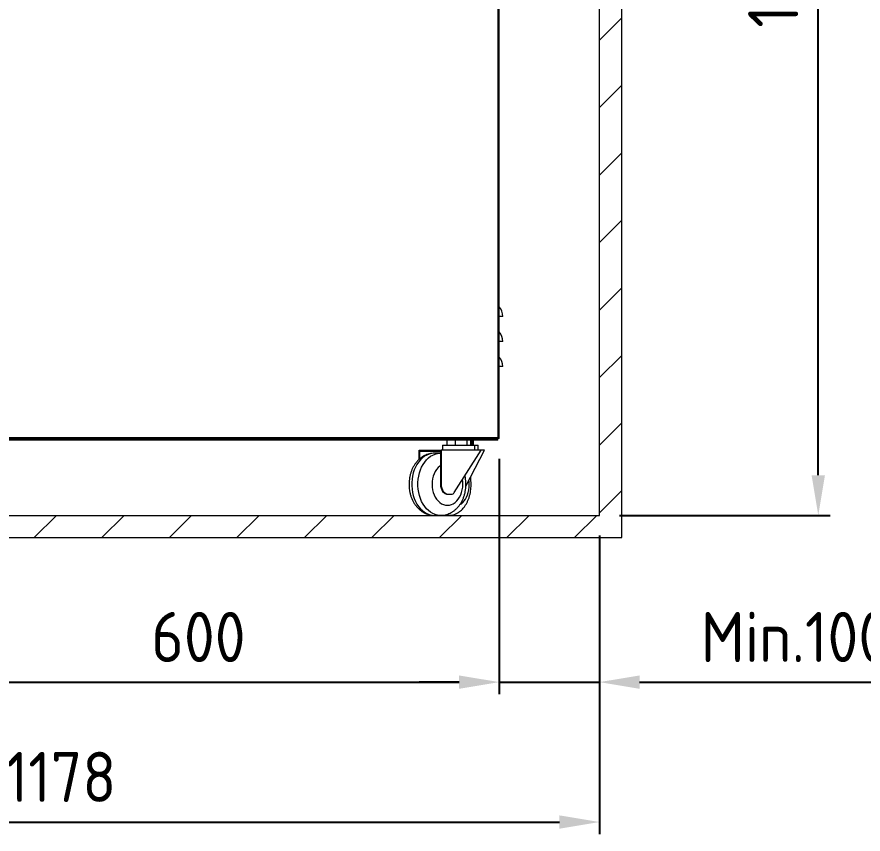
# Model space of a CAD drawing. Header units: millimetres. Extents: x 0 to 5860, y 0 to 4120.
# Drawn here: x 2969 to 3813, y 894 to 1709 of the extents above; entities that cross this region are included whole.
import ezdxf

# ---------------------------------------------------------------- set-up
doc = ezdxf.new("R2010")
doc.units = ezdxf.units.MM
doc.layers.get('0').update_dxf_attribs({"lineweight": 15})
doc.layers.add('D', color=3, linetype='Continuous', lineweight=13)
doc.layers.add('S', color=4, linetype='Continuous', lineweight=15)
doc.styles.add('STU25', font='isocp2.shx')
doc.dimstyles.new('STU25', dxfattribs={"dimscale": 20, "dimtxt": 2.5, "dimasz": 2, "dimexe": 0.6, "dimexo": 1, "dimgap": 1, "dimtad": 1, "dimdsep": 46, "dimtxsty": 'STU25', "dimcen": 2, "dimazin": 2, "dimtfac": 1, "dimtmove": 0, "dimatfit": 3, "dimfxl": 0, "dimtolj": 1, "dimtzin": 0, "dimarcsym": 0})

# ---------------------------------------------------------------- blocks, each defined once
blk = doc.blocks.new('*D4')
at = {"layer": 'D', "color": 0, "lineweight": -2}
for p, q in [((2877.56, 2301.58), (3780.63, 2301.58)), ((3768.63, 1251.58), (3768.63, 2261.58)), ((3570.39, 1211.58), (3780.63, 1211.58))]:
    blk.add_line(p, q, dxfattribs=at)
at = {"layer": 'D', "color": 0}
for points in [[(3761.96, 2261.58), (3775.29, 2261.58), (3768.63, 2301.58)], [(3761.96, 1251.58), (3775.29, 1251.58), (3768.63, 1211.58)]]:
    blk.add_solid(points, dxfattribs=at)
at = {"layer": 'Defpoints', "color": 0}
for p in [(2857.56, 2301.58), (3768.63, 2301.58), (3550.39, 1211.58)]:
    blk.add_point(p, dxfattribs=at)
at = {"layer": 'D', "color": 0, "insert": (3723.63, 1756.58), "char_height": 50, "attachment_point": 5, "rotation": 90, "style": 'STU25'}
blk.add_mtext('\\A1;1090', dxfattribs=at)
blk = doc.blocks.new('*D5')
at = {"layer": 'D', "color": 0, "lineweight": -2}
for p, q in [((2372.39, 1191.58), (2372.39, 893.68)), ((3550.39, 1191.58), (3550.39, 893.68)), ((2412.39, 905.68), (3510.39, 905.68))]:
    blk.add_line(p, q, dxfattribs=at)
at = {"layer": 'D', "color": 0}
for points in [[(2412.39, 912.34), (2412.39, 899.01), (2372.39, 905.68)], [(3510.39, 912.34), (3510.39, 899.01), (3550.39, 905.68)]]:
    blk.add_solid(points, dxfattribs=at)
at = {"layer": 'Defpoints', "color": 0}
for p in [(2372.39, 1211.58), (3550.39, 1211.58), (3550.39, 905.68)]:
    blk.add_point(p, dxfattribs=at)
at = {"layer": 'D', "color": 0, "insert": (2961.39, 950.68), "char_height": 50, "attachment_point": 5, "style": 'STU25'}
blk.add_mtext('\\A1;Min.1178', dxfattribs=at)
blk = doc.blocks.new('*D6')
at = {"layer": 'D', "color": 0, "lineweight": -2}
for p, q in [((2850.39, 1269.09), (2850.39, 1033.25)), ((3450.39, 1268.08), (3450.39, 1033.25)), ((2890.39, 1045.25), (3410.39, 1045.25))]:
    blk.add_line(p, q, dxfattribs=at)
at = {"layer": 'D', "color": 0}
for points in [[(2890.39, 1051.91), (2890.39, 1038.58), (2850.39, 1045.25)], [(3410.39, 1051.91), (3410.39, 1038.58), (3450.39, 1045.25)]]:
    blk.add_solid(points, dxfattribs=at)
at = {"layer": 'Defpoints', "color": 0}
for p in [(2850.39, 1289.09), (3450.39, 1288.08), (3450.39, 1045.25)]:
    blk.add_point(p, dxfattribs=at)
at = {"layer": 'D', "color": 0, "insert": (3150.39, 1090.25), "char_height": 50, "attachment_point": 5, "style": 'STU25'}
blk.add_mtext('\\A1;600', dxfattribs=at)
blk = doc.blocks.new('*D8')
at = {"layer": 'D', "color": 0, "lineweight": -2}
for p, q in [((3450.39, 1268.08), (3450.39, 1033.25)), ((3550.39, 1191.58), (3550.39, 1033.25)), ((3410.39, 1045.25), (3370.39, 1045.25)), ((3450.39, 1045.25), (3550.39, 1045.25)), ((3590.39, 1045.25), (3860.43, 1045.25))]:
    blk.add_line(p, q, dxfattribs=at)
at = {"layer": 'D', "color": 0}
for points in [[(3410.39, 1051.91), (3410.39, 1038.58), (3450.39, 1045.25)], [(3590.39, 1051.91), (3590.39, 1038.58), (3550.39, 1045.25)]]:
    blk.add_solid(points, dxfattribs=at)
at = {"layer": 'Defpoints', "color": 0}
for p in [(3450.39, 1288.08), (3550.39, 1211.58), (3550.39, 1045.25)]:
    blk.add_point(p, dxfattribs=at)
at = {"layer": 'D', "color": 0, "insert": (3745.41, 1090.25), "char_height": 50, "attachment_point": 5, "style": 'STU25'}
blk.add_mtext('\\A1;Min.100', dxfattribs=at)

msp = doc.modelspace()

# ---------------------------------------------------------------- hatches: boundary and pattern name
at = {"layer": 'D'}
h = msp.add_hatch(dxfattribs=at)
h.set_pattern_fill('ANSI31', color=2, scale=15, style=0)
h.set_pattern_definition([(45, (192.57, 4254.87), (-33.67596, 33.67596), [])])
h.paths.add_polyline_path([(3572.609, 1189.36), (3572.609, 2523.804), (2350.165, 2523.804), (2350.165, 1189.36)])
h.paths.add_polyline_path([(3550.387, 1211.583), (3550.387, 2501.584), (2372.387, 2501.584), (2372.387, 1211.583)], flags=16)

# ---------------------------------------------------------------- linework, layer by layer
at = {"color": 7, "linetype": 'Continuous', "lineweight": 15}
for p, q in [((3449.377, 1289.093), (3449.377, 2020.946)), ((3450.387, 1289.093), (3450.387, 2020.946)), ((3454.077, 1410.083), (3450.377, 1410.083)), ((3454.077, 1385.083), (3450.377, 1385.083)), ((3454.077, 1360.083), (3450.377, 1360.083)), ((2851.397, 1289.093), (3449.377, 1289.093)), ((2851.468, 1288.083), (3449.306, 1288.083)), ((3448.894, 1286.583), (2851.88, 1286.583)), ((3398.103, 1286.583), (3398.103, 1281.583)), ((3406.384, 1286.583), (3406.384, 1281.583)), ((3418.194, 1286.583), (3418.194, 1281.583)), ((3421.722, 1286.583), (3421.722, 1281.583)), ((3423.145, 1286.583), (3423.145, 1281.583)), ((3424.454, 1286.583), (3424.454, 1281.583)), ((3448.894, 1286.583), (3448.894, 1288.083)), ((3449.306, 1288.083), (3449.377, 1288.083)), ((3449.377, 1288.083), (3449.377, 1289.093)), ((3450.387, 1288.083), (3449.377, 1288.083)), ((3450.387, 1288.083), (3450.387, 1289.093)), ((3370.604, 1267.506), (3370.604, 1276.583)), ((3370.604, 1276.583), (3392.461, 1276.583)), ((3371.287, 1275.583), (3391.778, 1275.583)), ((3371.287, 1268.074), (3371.287, 1275.583)), ((3391.778, 1275.583), (3391.778, 1242.583)), ((3392.461, 1276.583), (3392.461, 1242.583)), ((3420.841, 1276.583), (3392.461, 1276.583)), ((3393.913, 1281.583), (3393.913, 1276.583)), ((3393.913, 1281.583), (3398.227, 1281.583)), ((3398.227, 1281.583), (3425.913, 1281.583)), ((3405.488, 1234.29), (3432.527, 1276.583)), ((3417.191, 1240.739), (3435.722, 1276.583)), ((3432.527, 1276.583), (3420.841, 1276.583)), ((3425.913, 1276.583), (3425.913, 1281.583)), ((3425.913, 1281.583), (3429.361, 1281.583)), ((3429.361, 1276.583), (3429.361, 1281.583)), ((3435.722, 1276.583), (3432.527, 1276.583)), ((3391.778, 1273.583), (3385.762, 1273.583)), ((3391.778, 1242.583), (3392.461, 1242.583)), ((3399.129, 1232.583), (3399.812, 1232.583)), ((3399.812, 1232.583), (3402.74, 1232.583)), ((3385.762, 1211.583), (3391.91, 1211.583)), ((3392.227, 1211.623), (3392.667, 1211.623)), ((3392.686, 1211.583), (3399.948, 1211.583))]:
    msp.add_line(p, q, dxfattribs=at)
at = {"color": 8, "linetype": 'Continuous', "lineweight": 15, "flags": 128}
for points in [[(3385.762, 1273.583), (3385.16, 1273.572), (3382.757, 1273.308), (3380.389, 1272.697), (3378.081, 1271.744), (3375.861, 1270.461), (3373.753, 1268.862), (3371.78, 1266.966), (3369.967, 1264.793), (3368.332, 1262.368), (3366.894, 1259.72), (3365.671, 1256.877), (3364.675, 1253.872), (3363.918, 1250.739), (3363.409, 1247.514), (3363.152, 1244.233), (3363.152, 1240.933), (3363.409, 1237.652), (3363.918, 1234.427), (3364.675, 1231.294), (3365.671, 1228.289), (3366.894, 1225.446), (3368.332, 1222.797), (3369.967, 1220.373), (3371.78, 1218.2), (3373.753, 1216.303), (3375.861, 1214.704), (3378.081, 1213.421), (3380.389, 1212.468), (3382.757, 1211.857), (3385.16, 1211.594), (3385.762, 1211.583)], [(3391.975, 1211.583), (3391.307, 1211.594), (3388.904, 1211.857), (3386.536, 1212.468), (3384.229, 1213.421), (3382.008, 1214.704), (3379.9, 1216.303), (3377.928, 1218.2), (3376.114, 1220.373), (3374.479, 1222.797), (3373.042, 1225.446), (3371.818, 1228.289), (3370.822, 1231.294), (3370.065, 1234.427), (3369.556, 1237.652), (3369.3, 1240.933), (3369.3, 1244.233), (3369.556, 1247.514), (3370.065, 1250.739), (3370.822, 1253.872), (3371.818, 1256.877), (3373.042, 1259.72), (3374.479, 1262.368), (3376.114, 1264.793), (3377.928, 1266.966), (3379.9, 1268.862), (3382.008, 1270.461), (3384.229, 1271.744), (3386.536, 1272.697), (3388.904, 1273.308), (3391.307, 1273.572), (3391.881, 1273.583)], [(3391.778, 1261.295), (3391.071, 1260.769), (3389.403, 1259.243), (3387.894, 1257.432), (3386.571, 1255.367), (3385.457, 1253.083), (3384.569, 1250.619), (3383.924, 1248.018), (3383.533, 1245.324), (3383.402, 1242.583), (3383.533, 1239.842), (3383.924, 1237.148), (3384.569, 1234.546), (3385.457, 1232.083), (3386.571, 1229.799), (3387.894, 1227.733), (3389.403, 1225.922), (3391.071, 1224.396), (3392.87, 1223.181), (3394.77, 1222.298), (3396.738, 1221.762), (3398.74, 1221.583), (3400.742, 1221.762), (3402.71, 1222.298), (3404.61, 1223.181), (3406.409, 1224.396), (3408.077, 1225.922), (3409.586, 1227.733), (3410.909, 1229.799), (3412.023, 1232.083), (3412.911, 1234.546), (3413.555, 1237.148), (3413.947, 1239.842), (3414.078, 1242.583), (3414.078, 1242.583)], [(3411.26, 1222.313), (3412.764, 1223.181), (3414.219, 1224.396), (3415.568, 1225.922), (3416.788, 1227.733), (3417.858, 1229.799), (3418.759, 1232.083), (3419.477, 1234.546), (3419.998, 1237.148), (3420.315, 1239.842), (3420.421, 1242.583)], [(3414.078, 1242.583), (3413.947, 1245.324), (3413.711, 1247.151)], [(3420.421, 1242.583), (3420.315, 1245.324), (3420.197, 1246.554)]]:
    msp.add_lwpolyline(points, dxfattribs=at)
at = {"color": 7, "linetype": 'Continuous', "lineweight": 15, "flags": 128}
for points in [[(3391.778, 1242.583), (3391.919, 1240.624), (3392.338, 1238.741), (3393.018, 1237.007), (3393.934, 1235.489), (3395.048, 1234.246), (3396.319, 1233.325), (3397.697, 1232.764), (3399.129, 1232.583)], [(3392.461, 1242.583), (3392.602, 1240.624), (3393.021, 1238.741), (3393.701, 1237.007), (3394.617, 1235.489), (3395.731, 1234.246), (3397.002, 1233.325), (3398.38, 1232.764), (3399.812, 1232.583)]]:
    msp.add_lwpolyline(points, dxfattribs=at)
at = {"color": 7, "linetype": 'Continuous', "lineweight": 15}
for centre, radius, start, end in [((3440.281, 1410.083), 13.796, 0, 42.96205), ((3440.281, 1385.083), 13.796, 0, 42.96205), ((3440.281, 1360.083), 13.796, 0, 42.96205), ((3402.567, 1235.927), 3.348, 272.959227, 330.731484)]:
    msp.add_arc(centre, radius, start, end, dxfattribs=at)
at = {"color": 8, "linetype": 'Continuous', "lineweight": 15}
msp.add_arc((3399.966, 1222.671), 11.088, 253.274648, 269.952951, dxfattribs=at)
at = {"color": 7, "linetype": 'Continuous', "lineweight": 15}
for points, knots in [([(3449.377, 1289.093), (3449.371, 1288.96), (3449.359, 1288.696), (3449.342, 1288.362), (3449.324, 1288.128), (3449.312, 1288.098), (3449.306, 1288.083)], [0, 0, 0, 0, 0.2499781, 0.4999992, 0.7499915, 1, 1, 1, 1]), ([(3385.798, 1273.543), (3385.38, 1273.552), (3384.101, 1273.579), (3381.972, 1273.284), (3379.453, 1272.684), (3377.012, 1271.77), (3374.669, 1270.573), (3372.44, 1269.096), (3370.343, 1267.352), (3368.399, 1265.352), (3366.625, 1263.112), (3365.042, 1260.652), (3363.669, 1257.997), (3362.52, 1255.175), (3361.609, 1252.219), (3360.945, 1249.161), (3360.535, 1246.032), (3360.382, 1242.866), (3360.489, 1239.692), (3360.855, 1236.541), (3361.482, 1233.443), (3362.365, 1230.428), (3363.503, 1227.528), (3364.889, 1224.776), (3366.512, 1222.206), (3368.358, 1219.853), (3370.406, 1217.748), (3372.629, 1215.922), (3374.998, 1214.397), (3377.477, 1213.192), (3380.033, 1212.306), (3382.633, 1211.778), (3384.545, 1211.552), (3385.576, 1211.599), (3385.736, 1211.607)], [0, 0, 0, 0, 0.0148256, 0.0454019, 0.0759085, 0.1064852, 0.1372654, 0.1683613, 0.199856, 0.2317898, 0.2641588, 0.2969148, 0.3299796, 0.3632661, 0.3966938, 0.4302039, 0.4637576, 0.4973512, 0.5309935, 0.5646992, 0.5984818, 0.6323543, 0.6663157, 0.7003316, 0.7343343, 0.7682249, 0.8018791, 0.8351703, 0.867994, 0.9002943, 0.932071, 0.9633773, 0.9943067, 1, 1, 1, 1]), ([(3391.992, 1211.611), (3392.66, 1211.62), (3394.189, 1211.643), (3396.553, 1212.049), (3399.048, 1212.755), (3401.458, 1213.766), (3403.765, 1215.058), (3405.951, 1216.625), (3407.999, 1218.457), (3409.888, 1220.539), (3411.6, 1222.855), (3413.115, 1225.384), (3414.415, 1228.098), (3415.485, 1230.969), (3416.314, 1233.963), (3416.893, 1237.048), (3417.191, 1239.935), (3417.266, 1242.394), (3417.211, 1244.857), (3416.953, 1247.566), (3416.618, 1249.822), (3416.306, 1250.988), (3416.264, 1251.145)], [0, 0, 0, 0, 0.0400886, 0.0917633, 0.1433981, 0.19523, 0.2474747, 0.3003075, 0.353846, 0.4081348, 0.4631394, 0.5187585, 0.5748519, 0.6312711, 0.6878926, 0.7446236, 0.8014238, 0.8443181, 0.8770492, 0.934029, 0.9911473, 1, 1, 1, 1]), ([(3399.962, 1211.623), (3400.343, 1211.615), (3401.501, 1211.591), (3403.419, 1211.891), (3405.668, 1212.491), (3407.829, 1213.393), (3409.89, 1214.566), (3411.842, 1216.01), (3413.676, 1217.72), (3415.38, 1219.693), (3416.937, 1221.92), (3418.327, 1224.382), (3419.53, 1227.048), (3420.53, 1229.881), (3421.318, 1232.839), (3421.89, 1235.887), (3422.24, 1238.939), (3422.343, 1241.182), (3422.356, 1242.956), (3422.318, 1244.784), (3422.165, 1247.146), (3421.891, 1248.889), (3421.778, 1249.611)], [0, 0, 0, 0, 0.024718, 0.0752235, 0.1254885, 0.1759738, 0.227133, 0.2793915, 0.3330952, 0.3884425, 0.4453957, 0.5036575, 0.5627538, 0.6221661, 0.6815053, 0.7406528, 0.7996111, 0.8554006, 0.8669281, 0.8994409, 0.9583601, 1, 1, 1, 1])]:
    msp.add_open_spline(points, degree=3, knots=knots, dxfattribs=at)
at = {"layer": 'S', "linetype": 'Continuous'}
for p, q in [((3572.609, 1189.36), (3572.609, 2523.804)), ((3550.387, 1211.583), (3550.387, 2501.584)), ((2372.387, 1211.583), (3550.387, 1211.583)), ((2350.165, 1189.36), (3572.609, 1189.36))]:
    msp.add_line(p, q, dxfattribs=at)

# ---------------------------------------------------------------- dimensions: what is measured, and where the dimension line sits
at = {"layer": 'D'}
dim = msp.add_linear_dim(base=(3768.628, 2301.584), p1=(3550.387, 1211.583), p2=(2857.565, 2301.584), angle=90, dimstyle='STU25', dxfattribs=at)
dim.commit()
dim.dimension.update_dxf_attribs({"geometry": '*D4', "text_midpoint": (3723.628, 1756.583)})
dim = msp.add_linear_dim(base=(3450.39, 1045.247), p1=(2850.39, 1289.093), p2=(3450.39, 1288.083), dimstyle='STU25', dxfattribs=at)
dim.commit()
dim.dimension.update_dxf_attribs({"geometry": '*D6', "text_midpoint": (3150.39, 1090.247)})
for base, p1, picture, middle in [((3550.387, 1045.247), (3450.387, 1288.083), '*D8', (3745.407, 1090.247)), ((3550.387, 905.677), (2372.387, 1211.583), '*D5', (2961.387, 950.677))]:
    dim = msp.add_linear_dim(base=base, p1=p1, p2=(3550.387, 1211.583), text='Min.<>', dimstyle='STU25', dxfattribs=at)
    dim.commit()
    dim.dimension.update_dxf_attribs({"geometry": picture, "text_midpoint": middle})

doc.saveas('drawing.dxf')
